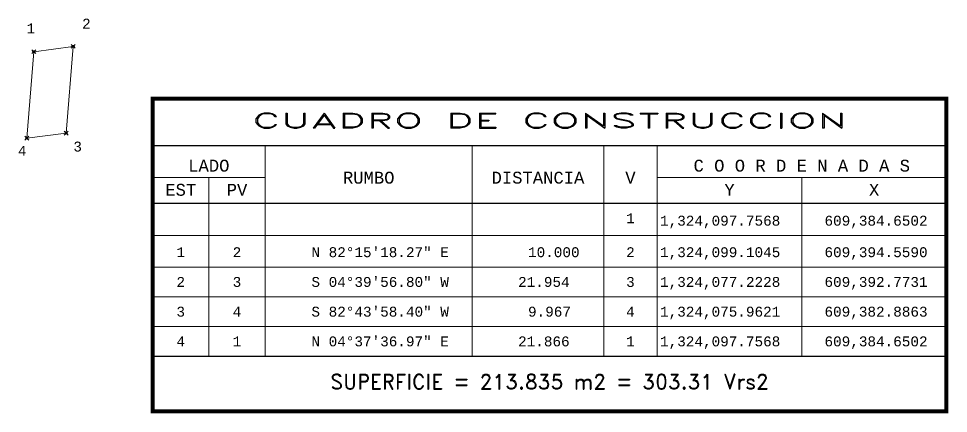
# Paper-space layout 'LAMINA DE TRABAJO' of a CAD drawing. Header units: millimetres. Extents: x 614351 to 615345, y 1320431 to 1320883.
# Drawn here: x 614350.8 to 614585, y 1320512.2 to 1320611.8 of the extents above; entities that cross this region are included whole.
import ezdxf
from ezdxf.enums import TextEntityAlignment as Align

# ---------------------------------------------------------------- set-up
doc = ezdxf.new("R2010")
doc.units = ezdxf.units.MM
doc.header["$PDMODE"] = 35
doc.header["$PDSIZE"] = 0.5
for name, color, linetype in [('CVL_CUADCON', 1, 'Continuous'), ('CVL_CUADCON_LIN', 8, 'Continuous'), ('CVL_CUADCON_TIT', 1, 'Continuous'), ('CVL_CUADCON_TX', 2, 'Continuous'), ('CVL_PUNTO', 250, 'Continuous'), ('CVL_PUNTO_NUM', 2, 'Continuous')]:
    doc.layers.add(name, color=color, linetype=linetype)
doc.styles.add('HUECA1', font='HUECA1.shx')
doc.styles.add('MONOTXT4', font='Monotxt4.shx')

psp = doc.layouts.new('LAMINA DE TRABAJO')

# ---------------------------------------------------------------- linework, layer by layer
at = {"lineweight": 0, "ltscale": 0.5, "flags": 128}
psp.add_lwpolyline([(614354.609, 1320603.423), (614364.518, 1320604.771), (614362.732, 1320582.889), (614352.845, 1320581.629), (614354.609, 1320603.423)], dxfattribs=at)
at = {"layer": 'CVL_CUADCON', "color": 7, "linetype": 'Continuous', "lineweight": 0, "const_width": 1, "flags": 128}
psp.add_lwpolyline([(614384.54, 1320591.594), (614584.473, 1320591.594), (614584.473, 1320512.677), (614384.54, 1320512.677)], close=True, dxfattribs=at)
at = {"layer": 'CVL_CUADCON', "color": 7, "linetype": 'Continuous', "lineweight": 0, "const_width": 0.375, "flags": 128}
for points in [[(614384.54, 1320579.722), (614584.473, 1320579.722)], [(614384.54, 1320565.177), (614584.473, 1320565.177)], [(614384.54, 1320526.594), (614584.473, 1320526.594)]]:
    psp.add_lwpolyline(points, dxfattribs=at)
at = {"layer": 'CVL_CUADCON_LIN', "color": 7, "linetype": 'Continuous', "lineweight": 0}
for p, q in [((614412.863, 1320579.722), (614412.863, 1320526.594)), ((614465.04, 1320579.722), (614465.04, 1320526.594)), ((614498.148, 1320579.722), (614498.148, 1320526.594)), ((614511.613, 1320579.722), (614511.613, 1320526.594)), ((614384.54, 1320571.652), (614412.863, 1320571.652)), ((614398.69, 1320571.652), (614398.69, 1320526.594)), ((614511.613, 1320571.652), (614584.473, 1320571.652)), ((614548.043, 1320571.652), (614548.043, 1320526.594)), ((614384.54, 1320557.039), (614584.473, 1320557.039)), ((614384.54, 1320549.094), (614584.473, 1320549.094)), ((614384.54, 1320541.594), (614584.473, 1320541.594)), ((614384.54, 1320534.094), (614584.473, 1320534.094)), ((614384.54, 1320526.594), (614584.473, 1320526.594))]:
    psp.add_line(p, q, dxfattribs=at)
at = {"layer": 'CVL_PUNTO', "color": 2}
for p in [(614354.609, 1320603.423), (614364.518, 1320604.771), (614362.732, 1320582.889), (614352.845, 1320581.629)]:
    psp.add_point(p, dxfattribs=at)

# ---------------------------------------------------------------- texts
at = {"layer": 'CVL_CUADCON_TIT', "color": 7, "lineweight": 0, "style": 'HUECA1', "width": 1.758658}
psp.add_text('CUADRO DE CONSTRUCCION', height=3.75, dxfattribs=at).set_placement((614409.54, 1320584.169), (614559.473, 1320584.169), align=Align.FIT)
at = {"layer": 'CVL_CUADCON_TIT', "color": 7, "lineweight": 0, "style": 'MONOTXT4'}
for s, p in [('LADO', (614398.69, 1320573.174)), ('C O O R D E N A D A S', (614548.04, 1320573.174)), ('EST', (614391.615, 1320567.084)), ('PV', (614405.79, 1320567.084)), ('Y', (614529.84, 1320567.084)), ('X', (614566.265, 1320567.084))]:
    psp.add_text(s, height=3, dxfattribs=at).set_placement(p, align=Align.CENTER)
at = {"layer": 'CVL_CUADCON_TIT', "color": 7, "lineweight": 0}
for s, height, style, p in [('RUMBO', 3, 'MONOTXT4', (614438.965, 1320571.644)), ('DISTANCIA', 3, 'MONOTXT4', (614481.59, 1320571.644)), ('V', 3, 'MONOTXT4', (614504.89, 1320571.644)), ('SUPERFICIE = 213.835 m2 = 303.31 Vrs2', 3.75, 'HUECA1', (614484.507, 1320520.177))]:
    psp.add_text(s, height=height, dxfattribs=dict(at, style=style)).set_placement(p, align=Align.MIDDLE)
at = {"layer": 'CVL_CUADCON_TX', "color": 7, "lineweight": 0, "style": 'MONOTXT4'}
for s, p in [('1', (614504.88, 1320560.164)), ('1', (614391.615, 1320551.594)), ('2', (614405.777, 1320551.594)), ('2', (614504.88, 1320551.594)), ('2', (614391.615, 1320544.094)), ('3', (614405.777, 1320544.094)), ('3', (614504.88, 1320544.094)), ('3', (614391.615, 1320536.594)), ('4', (614405.777, 1320536.594)), ('4', (614504.88, 1320536.594)), ('4', (614391.615, 1320529.094)), ('1', (614405.777, 1320529.094)), ('1', (614504.88, 1320529.094))]:
    psp.add_text(s, height=2.5, dxfattribs=at).set_placement(p, align=Align.CENTER)
for s, p in [('1,324,097.7568', (614512.34, 1320559.539)), ('609,384.6502', (614553.765, 1320559.539)), ('N 82%%d15\'18.27" E', (614424.54, 1320551.594)), ('10.000', (614479.09, 1320551.594)), ('1,324,099.1045', (614512.34, 1320551.594)), ('609,394.5590', (614553.765, 1320551.594)), ('S 04%%d39\'56.80" W', (614424.54, 1320544.094)), ('21.954', (614476.59, 1320544.094)), ('1,324,077.2228', (614512.34, 1320544.094)), ('609,392.7731', (614553.765, 1320544.094)), ('S 82%%d43\'58.40" W', (614424.54, 1320536.594)), ('9.967', (614479.09, 1320536.594)), ('1,324,075.9621', (614512.34, 1320536.594)), ('609,382.8863', (614553.765, 1320536.594)), ('N 04%%d37\'36.97" E', (614424.54, 1320529.094)), ('21.866', (614476.59, 1320529.094)), ('1,324,097.7568', (614512.34, 1320529.094)), ('609,384.6502', (614553.765, 1320529.094))]:
    psp.add_text(s, height=2.5, dxfattribs=at).set_placement(p)
at = {"layer": 'CVL_PUNTO_NUM', "color": 2, "style": 'MONOTXT4'}
for s, p in [('2', (614366.768, 1320609.236)), ('1', (614352.765, 1320608.071)), ('3', (614364.566, 1320578.238)), ('4', (614350.592, 1320577.165))]:
    psp.add_text(s, height=2.5, dxfattribs=at).set_placement(p)

doc.saveas('drawing.dxf')
